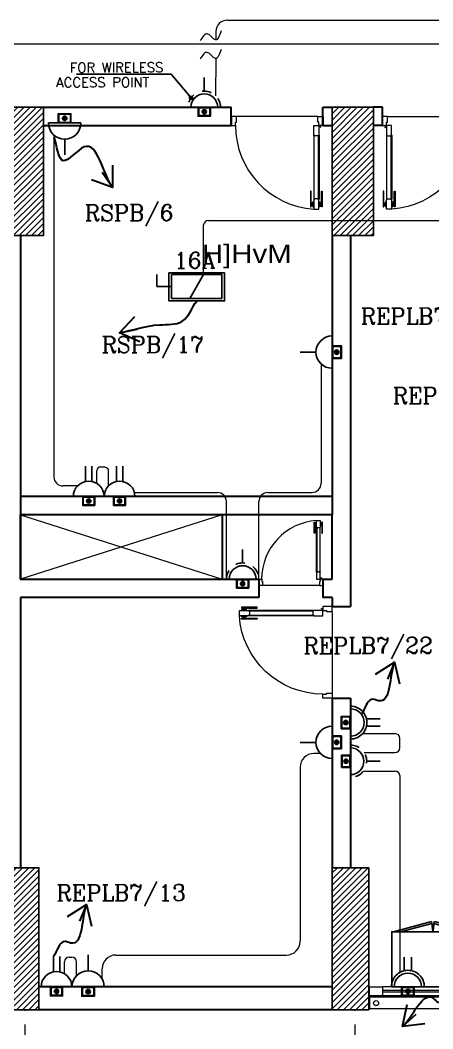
# Model space of a CAD drawing. Extents: x 1315 to 1416, y 473 to 837.
# Drawn here: x 1338.43 to 1342.94, y 672.17 to 683.18 of the extents above; entities that cross this region are included whole.
import ezdxf

# ---------------------------------------------------------------- set-up
doc = ezdxf.new("R2010")
doc.units = 0
doc.header["$MEASUREMENT"] = 0
for name, pattern in [('ACAD_ISO02W100', [15, 12, -3]), ('CENTERX2', [4, 2.5, -0.5, 0.5, -0.5]), ('DASHED', [19.05, 12.7, -6.35]), ('DASHED2', [0.375, 0.25, -0.125])]:
    doc.linetypes.add(name, pattern=pattern)
doc.layers.get('0').update_dxf_attribs({"color": 252, "linetype": 'CONTINUOUS', "lineweight": 30})
for name, color, linetype in [('-FUR', 252, 'CONTINUOUS'), ('E-SOCKETS', 6, 'CONTINUOUS'), ('WIRING', 4, 'CONTINUOUS')]:
    doc.layers.add(name, color=color, linetype=linetype)
for name, color, linetype, lineweight in [('axis', 252, 'CENTERX2', 5), ('Column', 252, 'CONTINUOUS', 25), ('DOOR', 252, 'CONTINUOUS', 9), ('elev', 252, 'CONTINUOUS', 9), ('Elevation', 252, 'CONTINUOUS', 18), ('hatch', 252, 'CONTINUOUS', 9), ('R-SWTS-DET1', 252, 'CONTINUOUS', 5), ('Socket', 3, 'CONTINUOUS', 15), ('text', 252, 'CONTINUOUS', 15), ('Wall', 252, 'CONTINUOUS', 30), ('WINDOW', 252, 'CONTINUOUS', 5), ('WIRRING', 3, 'CONTINUOUS', 5)]:
    doc.layers.add(name, color=color, linetype=linetype, lineweight=lineweight)
doc.styles.add('ARIAL', font='arial.ttf')
doc.styles.add('E80', font='romanc.shx')
doc.styles.add('SOSA2', font='SOSA.shx', dxfattribs={"width": 0.8})
doc.dimstyles.new('DIM-100-IN', dxfattribs={"dimtxt": 0.22, "dimasz": 0.1, "dimexe": 0.15, "dimexo": 0.15, "dimgap": 0, "dimtad": 0, "dimrnd": 0.05, "dimzin": 1, "dimdsep": 46, "dimtxsty": 'ARIAL', "dimblk": 'DOT', "dimcen": 0.2, "dimclrd": 256, "dimclre": 256, "dimclrt": 23, "dimadec": 0, "dimazin": 0, "dimtfac": 1, "dimtmove": 2, "dimatfit": 2, "dimldrblk": 'OPEN90', "dimfxl": 0.15, "dimfxlon": 1, "dimtolj": 1, "dimtzin": 0, "dimlwe": -1, "dimarcsym": 0})
doc.dimstyles.get("Standard").update_dxf_attribs({"dimtxt": 0.12, "dimasz": 0.05, "dimexe": 0.18, "dimexo": 0.0625, "dimgap": 0.09, "dimtad": 0, "dimtih": 1, "dimtoh": 1, "dimzin": 0, "dimdsep": 46, "dimtxsty": 'Standard', "dimblk": 'DOT', "dimcen": 0.09, "dimadec": 0, "dimazin": 0, "dimtfac": 1, "dimtofl": 0, "dimtmove": 0, "dimatfit": 3, "dimldrblk": 'DOT', "dimfxl": 1, "dimtolj": 1, "dimtzin": 0, "dimarcsym": 0})
pattern_1 = [(45, (1560.84348, 358.30702), (-0.0336759605, 0.0336759605), [])]

# ---------------------------------------------------------------- blocks, each defined once
blk = doc.blocks.new('d3')
at = {"layer": 'DOOR'}
for p, q in [((45.662, -61.505), (45.662, -60.806)), ((45.667, -60.806), (45.667, -61.505)), ((45.714, -60.806), (45.714, -61.505)), ((45.719, -61.505), (45.719, -60.806)), ((45.674, -61.711), (46.563, -61.711))]:
    blk.add_line(p, q, dxfattribs=at)
for points in [[(45.634, -60.895), (45.626, -60.895), (45.626, -60.722), (45.634, -60.722)], [(45.646, -60.74), (45.64, -60.74), (45.64, -60.76), (45.646, -60.76)], [(45.667, -60.8), (45.667, -60.811), (45.714, -60.811), (45.714, -60.8), (45.718, -60.8), (45.718, -60.7), (45.718, -60.7), (45.663, -60.7), (45.663, -60.8)], [(45.735, -60.74), (45.741, -60.74), (45.741, -60.76), (45.735, -60.76)], [(45.747, -60.895), (45.755, -60.895), (45.755, -60.722), (45.747, -60.722)], [(45.667, -61.511), (45.667, -61.5), (45.714, -61.5), (45.714, -61.511), (45.718, -61.511), (45.718, -61.611), (45.718, -61.611), (45.663, -61.611), (45.663, -61.511)], [(45.618, -61.711), (45.618, -61.611), (45.663, -61.611), (45.663, -61.649), (45.674, -61.649), (45.674, -61.711)], [(46.618, -61.711), (46.618, -61.611), (46.574, -61.611), (46.574, -61.649), (46.563, -61.649), (46.563, -61.711)]]:
    blk.add_lwpolyline(points, close=True, dxfattribs=at)
for points in [[(45.634, -60.74, -1), (45.64, -60.74), (45.64, -60.74), (45.64, -60.76), (45.64, -60.76, -1), (45.634, -60.76), (45.634, -60.76)], [(45.747, -60.74, 1), (45.741, -60.74), (45.741, -60.74), (45.741, -60.76), (45.741, -60.76, 1), (45.747, -60.76), (45.747, -60.76)], [(45.667, -60.81), (45.667, -60.81, -1), (45.667, -60.801)], [(45.714, -60.81), (45.714, -60.81, 1), (45.714, -60.801)], [(45.667, -61.5), (45.667, -61.5, 1), (45.667, -61.51)], [(45.714, -61.5), (45.714, -61.5, -1), (45.714, -61.51)]]:
    blk.add_lwpolyline(points, format="xyb", close=True, dxfattribs=at)
for points in [[(45.652, -60.767), (45.646, -60.767), (45.646, -60.733), (45.652, -60.733)], [(45.663, -60.778), (45.652, -60.778), (45.652, -60.722), (45.663, -60.722)], [(45.718, -60.778), (45.729, -60.778), (45.729, -60.722), (45.718, -60.722)], [(45.729, -60.767), (45.735, -60.767), (45.735, -60.733), (45.729, -60.733)]]:
    blk.add_lwpolyline(points, dxfattribs=at)
blk.add_circle((45.652, -61.6), 0.0111, dxfattribs=at)
blk.add_arc((45.661, -61.611), 0.913, 360, 86.3977, dxfattribs=at)
blk = doc.blocks.new('d8')
at = {"layer": 'DOOR'}
for p, q in [((32.119, -112.748), (32.119, -112.048)), ((32.124, -112.048), (32.124, -112.748)), ((32.171, -112.048), (32.171, -112.748)), ((32.176, -112.748), (32.176, -112.048)), ((32.131, -112.954), (33.02, -112.954))]:
    blk.add_line(p, q, dxfattribs=at)
for points in [[(32.124, -112.043), (32.124, -112.054), (32.171, -112.054), (32.171, -112.043), (32.176, -112.043), (32.176, -111.943), (32.176, -111.943), (32.12, -111.943), (32.12, -112.043)], [(32.092, -112.137), (32.084, -112.137), (32.084, -111.965), (32.092, -111.965)], [(32.103, -111.983), (32.097, -111.983), (32.097, -112.003), (32.103, -112.003)], [(32.192, -111.983), (32.199, -111.983), (32.199, -112.003), (32.192, -112.003)], [(32.204, -112.137), (32.212, -112.137), (32.212, -111.965), (32.204, -111.965)], [(32.124, -112.754), (32.124, -112.743), (32.171, -112.743), (32.171, -112.754), (32.176, -112.754), (32.176, -112.854), (32.176, -112.854), (32.12, -112.854), (32.12, -112.754)], [(32.076, -112.954), (32.076, -112.854), (32.12, -112.854), (32.12, -112.892), (32.131, -112.892), (32.131, -112.954)], [(33.076, -112.954), (33.076, -112.854), (33.031, -112.854), (33.031, -112.892), (33.02, -112.892), (33.02, -112.954)]]:
    blk.add_lwpolyline(points, close=True, dxfattribs=at)
for points in [[(32.092, -111.983, -1), (32.097, -111.983), (32.097, -111.983), (32.097, -112.003), (32.097, -112.003, -1), (32.092, -112.003), (32.092, -112.003)], [(32.124, -112.053), (32.124, -112.053, -1), (32.124, -112.043)], [(32.171, -112.053), (32.171, -112.053, 1), (32.171, -112.043)], [(32.204, -111.983, 1), (32.199, -111.983), (32.199, -111.983), (32.199, -112.003), (32.199, -112.003, 1), (32.204, -112.003), (32.204, -112.003)], [(32.124, -112.743), (32.124, -112.743, 1), (32.124, -112.753)], [(32.171, -112.743), (32.171, -112.743, -1), (32.171, -112.753)]]:
    blk.add_lwpolyline(points, format="xyb", close=True, dxfattribs=at)
for points in [[(32.109, -112.01), (32.103, -112.01), (32.103, -111.976), (32.109, -111.976)], [(32.12, -112.02), (32.109, -112.02), (32.109, -111.965), (32.12, -111.965)], [(32.176, -112.02), (32.187, -112.02), (32.187, -111.965), (32.176, -111.965)], [(32.187, -112.01), (32.192, -112.01), (32.192, -111.976), (32.187, -111.976)]]:
    blk.add_lwpolyline(points, dxfattribs=at)
blk.add_circle((32.109, -112.843), 0.0111, dxfattribs=at)
blk.add_arc((32.118, -112.854), 0.913, 360, 86.3977, dxfattribs=at)
blk = doc.blocks.new('A$C11ED6BD5')
at = {"layer": 'axis', "color": 0, "ltscale": 0.3}
for p, q in [((-43.85, -2.411), (-43.85, 0)), ((-40.25, -2.411), (-40.25, 0))]:
    blk.add_line(p, q, dxfattribs=at)
blk = doc.blocks.new('5')
at = {"layer": '-FUR', "linetype": 'ACAD_ISO02W100'}
for p, q in [((41999.789, -66320.448), (42000.689, -66320.448)), ((41999.809, -66321.048), (42000.222, -66321.159)), ((41999.886, -66321.048), (42000.227, -66321.139)), ((42000.591, -66321.048), (42000.25, -66321.139)), ((42000.669, -66321.048), (42000.255, -66321.159)), ((42000.227, -66321.139), (42000.222, -66321.159)), ((42000.25, -66321.139), (42000.255, -66321.159))]:
    blk.add_line(p, q, dxfattribs=at)
at = {"layer": '-FUR'}
blk.add_lwpolyline([(41999.789, -66320.448), (42000.689, -66320.448), (42000.689, -66321.048), (41999.789, -66321.048)], close=True, dxfattribs=at)
at = {"layer": '-FUR', "linetype": 'ACAD_ISO02W100'}
for centre, start, end in [((42001.754, -66321.281), 171.2611, 174.7069), ((41998.723, -66321.281), 5.2931, 8.7389)]:
    blk.add_arc(centre, 1.533, start, end, dxfattribs=at)
blk = doc.blocks.new('LAB1')
at = {"xscale": -1, "rotation": 180}
blk.add_blockref('5', (-41009.411, -65850.68), dxfattribs=at)
blk = doc.blocks.new('220v outlet')
at = {"layer": 'E-SOCKETS'}
blk.add_hatch(color=2, dxfattribs=at).paths.add_polyline_path([(100.561, -42.975, 1), (100.464, -42.975, 1)])
at = {"layer": 'E-SOCKETS', "color": 2}
for p, q in [((100.512, -42.52), (100.512, -42.175)), ((100.866, -42.874), (100.159, -42.874)), ((100.866, -42.874), (100.159, -42.874))]:
    blk.add_line(p, q, dxfattribs=at)
for points in [[(100.374, -42.874), (100.651, -42.874), (100.651, -43.077), (100.374, -43.077)], [(100.387, -42.887), (100.638, -42.887), (100.638, -43.063), (100.387, -43.063)]]:
    blk.add_lwpolyline(points, close=True, dxfattribs=at)
blk.add_circle((100.512, -42.975), 0.0484, dxfattribs=at)
blk.add_arc((100.512, -42.874), 0.353, 0, 180, dxfattribs=at)
blk = doc.blocks.new('DOPLEX SOCKET WP')
at = {"layer": 'E-SOCKETS'}
blk.add_hatch(color=2, dxfattribs=at).paths.add_polyline_path([(48.253, -124.291, -1), (48.301, -124.291, -1)])
at = {"layer": 'E-SOCKETS', "color": 2}
for p, q in [((48.237, -124.065), (48.237, -123.916)), ((48.317, -124.065), (48.317, -123.916)), ((48.097, -124.241), (48.458, -124.241)), ((48.103, -124.241), (48.452, -124.241))]:
    blk.add_line(p, q, dxfattribs=at)
for points in [[(48.345, -124.241), (48.209, -124.241), (48.209, -124.341), (48.345, -124.341)], [(48.339, -124.247), (48.215, -124.247), (48.215, -124.334), (48.339, -124.334)]]:
    blk.add_lwpolyline(points, close=True, dxfattribs=at)
blk.add_circle((48.277, -124.291), 0.0239, dxfattribs=at)
at = {"layer": 'E-SOCKETS', "color": 7, "linetype": 'DASHED'}
blk.add_arc((48.277, -124.241), 0.18, 0, 180, dxfattribs=at)
at = {"layer": 'E-SOCKETS', "color": 2}
blk.add_arc((48.277, -124.241), 0.149, 0, 180, dxfattribs=at)
blk = doc.blocks.new('_Dot')
at = {"color": 0, "linetype": 'ByBlock', "lineweight": -2}
blk.add_line((-0.5, 0), (-1, 0), dxfattribs=at)
at = {"color": 0, "linetype": 'ByBlock', "const_width": 0.5}
blk.add_lwpolyline([(-0.25, 0, 1), (0.25, 0, 1)], format="xyb", close=True, dxfattribs=at)
blk = doc.blocks.new('LOAD BREAK SWITCH IP')
at = {"layer": 'E-SOCKETS', "color": 6}
for p, q in [((1958.319, -128.137), (1958.319, -128.267)), ((1958.479, -128.137), (1959.031, -128.137)), ((1958.479, -128.398), (1958.479, -128.137)), ((1959.031, -128.398), (1959.031, -128.137)), ((1958.319, -128.267), (1958.479, -128.267)), ((1959.031, -128.398), (1958.479, -128.398))]:
    blk.add_line(p, q, dxfattribs=at)
at = {"layer": 'E-SOCKETS', "color": 3}
blk.add_line((1958.83, -128.137), (1958.68, -128.398), dxfattribs=at)
at = {"layer": 'E-SOCKETS', "color": 7}
blk.add_lwpolyline([(1958.451, -128.118), (1959.059, -128.118), (1959.059, -128.424), (1958.451, -128.424)], close=True, dxfattribs=at)
blk = doc.blocks.new('A$C14C34A6D')
at = {"layer": 'E-SOCKETS'}
blk.add_hatch(color=2, dxfattribs=at).paths.add_polyline_path([(0.047, -0.097, 1), (-0.047, -0.097, 1)])
at = {"layer": 'E-SOCKETS', "color": 2}
for p, q in [((-0.07, 0.333), (-0.07, 0.672)), ((0.07, 0.333), (0.07, 0.672)), ((0.34, 0), (-0.34, 0)), ((0.34, 0), (-0.34, 0))]:
    blk.add_line(p, q, dxfattribs=at)
for points in [[(-0.133, 0), (0.133, 0), (0.133, -0.195), (-0.133, -0.195)], [(-0.12, -0.013), (0.12, -0.013), (0.12, -0.182), (-0.12, -0.182)]]:
    blk.add_lwpolyline(points, close=True, dxfattribs=at)
blk.add_circle((0, -0.097), 0.0465, dxfattribs=at)
blk.add_arc((0, 0), 0.34, 0, 180, dxfattribs=at)
blk = doc.blocks.new('220v wp')
at = {"layer": 'E-SOCKETS'}
blk.add_hatch(color=2, dxfattribs=at).paths.add_polyline_path([(384917, 119867, 1), (384851, 119867, 1)])
at = {"layer": 'E-SOCKETS', "color": 2}
for p, q in [((384884, 120186), (384884, 120393)), ((385134, 119936), (384634, 119936)), ((385126, 119936), (384642, 119936))]:
    blk.add_line(p, q, dxfattribs=at)
for points in [[(384789, 119936), (384978, 119936), (384978, 119798), (384789, 119798)], [(384798, 119927), (384969, 119927), (384969, 119807), (384798, 119807)]]:
    blk.add_lwpolyline(points, close=True, dxfattribs=at)
blk.add_circle((384884, 119867), 33.1, dxfattribs=at)
at = {"layer": 'E-SOCKETS', "color": 7, "linetype": 'DASHED'}
blk.add_arc((384884, 119936), 250, 0, 180, dxfattribs=at)
at = {"layer": 'E-SOCKETS', "color": 2}
blk.add_arc((384884, 119936), 207, 0, 180, dxfattribs=at)

msp = doc.modelspace()

# ---------------------------------------------------------------- hatches: boundary and pattern name
at = {"layer": 'hatch'}
h = msp.add_hatch(dxfattribs=at)
h.set_pattern_fill('ANSI31', color=256, scale=0.015, style=0)
h.set_pattern_definition(pattern_1)
h.paths.add_polyline_path([(1338.236, 680.829), (1338.686, 680.829), (1338.686, 682.229), (1338.236, 682.229)])
h = msp.add_hatch(dxfattribs=at)
h.set_pattern_fill('ANSI31', color=256, scale=0.015, style=0)
h.set_pattern_definition(pattern_1)
h.paths.add_polyline_path([(1341.836, 680.829), (1342.286, 680.829), (1342.286, 682.229), (1341.836, 682.229)])
h = msp.add_hatch(dxfattribs=at)
h.set_pattern_fill('ANSI31', color=256, scale=0.015, style=0)
h.set_pattern_definition(pattern_1)
h.paths.add_polyline_path([(1338.236, 672.379), (1338.636, 672.379), (1338.636, 673.929), (1338.236, 673.929)])
h = msp.add_hatch(dxfattribs=at)
h.set_pattern_fill('ANSI31', color=256, scale=0.015, style=0)
h.set_pattern_definition(pattern_1)
h.paths.add_polyline_path([(1341.836, 672.379), (1342.236, 672.379), (1342.236, 673.929), (1341.836, 673.929)])

# ---------------------------------------------------------------- linework, layer by layer
at = {"layer": 'Column'}
for points in [[(1338.236, 680.829), (1338.686, 680.829), (1338.686, 682.229), (1338.236, 682.229)], [(1341.836, 680.829), (1342.286, 680.829), (1342.286, 682.229), (1341.836, 682.229)], [(1338.236, 672.379), (1338.636, 672.379), (1338.636, 673.929), (1338.236, 673.929)], [(1341.836, 672.379), (1342.236, 672.379), (1342.236, 673.929), (1341.836, 673.929)]]:
    msp.add_lwpolyline(points, close=True, dxfattribs=at)
at = {"layer": 'DOOR'}
for p, q in [((1341.666, 677.153), (1341.666, 677.643)), ((1341.669, 677.643), (1341.669, 677.153)), ((1341.702, 677.643), (1341.702, 677.153)), ((1341.706, 677.153), (1341.706, 677.643)), ((1341.697, 677.009), (1341.075, 677.009))]:
    msp.add_line(p, q, dxfattribs=at)
for points in [[(1341.646, 677.581), (1341.641, 677.581), (1341.641, 677.701), (1341.646, 677.701)], [(1341.702, 677.647), (1341.702, 677.639), (1341.669, 677.639), (1341.669, 677.647), (1341.666, 677.647), (1341.666, 677.717), (1341.666, 677.717), (1341.705, 677.717), (1341.705, 677.647)], [(1341.725, 677.581), (1341.731, 677.581), (1341.731, 677.701), (1341.725, 677.701)], [(1341.655, 677.689), (1341.65, 677.689), (1341.65, 677.675), (1341.655, 677.675)], [(1341.717, 677.689), (1341.721, 677.689), (1341.721, 677.675), (1341.717, 677.675)], [(1341.702, 677.149), (1341.702, 677.157), (1341.669, 677.157), (1341.669, 677.149), (1341.666, 677.149), (1341.666, 677.079), (1341.666, 677.079), (1341.705, 677.079), (1341.705, 677.149)], [(1341.036, 677.009), (1341.036, 677.079), (1341.068, 677.079), (1341.068, 677.053), (1341.075, 677.053), (1341.075, 677.009)], [(1341.736, 677.009), (1341.736, 677.079), (1341.705, 677.079), (1341.705, 677.053), (1341.697, 677.053), (1341.697, 677.009)]]:
    msp.add_lwpolyline(points, close=True, dxfattribs=at)
for points in [[(1341.646, 677.689, -1), (1341.65, 677.689), (1341.65, 677.689), (1341.65, 677.675), (1341.65, 677.675, -1), (1341.646, 677.675), (1341.646, 677.675)], [(1341.725, 677.689, 1), (1341.721, 677.689), (1341.721, 677.689), (1341.721, 677.675), (1341.721, 677.675, 1), (1341.725, 677.675), (1341.725, 677.675)], [(1341.669, 677.639), (1341.669, 677.639, -1), (1341.669, 677.646)], [(1341.702, 677.639), (1341.702, 677.639, 1), (1341.702, 677.646)], [(1341.669, 677.156), (1341.669, 677.156, 1), (1341.669, 677.149)], [(1341.702, 677.156), (1341.702, 677.156, -1), (1341.702, 677.149)]]:
    msp.add_lwpolyline(points, format="xyb", close=True, dxfattribs=at)
for points in [[(1341.659, 677.67), (1341.655, 677.67), (1341.655, 677.694), (1341.659, 677.694)], [(1341.666, 677.662), (1341.659, 677.662), (1341.659, 677.701), (1341.666, 677.701)], [(1341.705, 677.662), (1341.713, 677.662), (1341.713, 677.701), (1341.705, 677.701)], [(1341.713, 677.67), (1341.717, 677.67), (1341.717, 677.694), (1341.713, 677.694)]]:
    msp.add_lwpolyline(points, dxfattribs=at)
msp.add_circle((1341.713, 677.087), 0.00778, dxfattribs=at)
msp.add_arc((1341.706, 677.079), 0.639, 93.6023, 180, dxfattribs=at)
at = {"layer": 'elev', "linetype": 'Continuous'}
msp.add_lwpolyline([(1342.236, 672.629), (1342.386, 672.629), (1342.386, 672.529), (1342.236, 672.529)], close=True, dxfattribs=at)
at = {"layer": 'Elevation'}
msp.add_lwpolyline([(1342.246, 672.519), (1349.056, 672.519), (1349.056, 672.389), (1342.246, 672.389)], close=True, dxfattribs=at)
msp.add_circle((1342.316, 672.451), 0.0273, dxfattribs=at)
at = {"layer": 'hatch'}
for p, q in [((1340.636, 677.779), (1338.436, 677.079)), ((1338.436, 677.779), (1340.636, 677.079))]:
    msp.add_line(p, q, dxfattribs=at)
at = {"layer": 'Wall', "linetype": 'Continuous'}
for p, q in [((1338.686, 682.229), (1340.736, 682.229)), ((1340.736, 682.029), (1340.736, 682.229)), ((1341.736, 682.229), (1341.836, 682.229)), ((1341.736, 682.029), (1341.736, 682.229)), ((1342.386, 682.229), (1342.286, 682.229)), ((1342.386, 682.029), (1342.386, 682.229)), ((1338.686, 682.029), (1340.736, 682.029)), ((1341.736, 682.029), (1341.836, 682.029)), ((1342.386, 682.029), (1342.286, 682.029)), ((1338.436, 677.079), (1338.436, 677.779)), ((1341.836, 677.079), (1341.836, 677.779)), ((1341.036, 677.079), (1341.036, 676.879)), ((1341.736, 677.079), (1341.736, 676.879)), ((1341.036, 676.879), (1338.436, 676.879)), ((1341.836, 676.879), (1341.736, 676.879)), ((1341.836, 676.779), (1342.036, 676.779)), ((1341.836, 675.779), (1342.036, 675.779)), ((1341.836, 672.629), (1338.636, 672.629)), ((1342.236, 672.629), (1342.236, 672.379)), ((1341.836, 672.379), (1338.636, 672.379))]:
    msp.add_line(p, q, dxfattribs=at)
for points in [[(1338.436, 680.829), (1338.436, 677.779)], [(1341.836, 680.829), (1341.836, 677.779)], [(1342.036, 680.829), (1342.036, 676.779)], [(1341.836, 677.979), (1338.436, 677.979)], [(1338.436, 677.779), (1338.436, 677.079), (1341.036, 677.079)], [(1341.836, 677.779), (1338.436, 677.779)], [(1340.636, 677.779), (1340.636, 677.079)], [(1341.736, 677.079), (1341.836, 677.079)], [(1338.436, 676.879), (1338.436, 673.929)], [(1341.836, 676.879), (1341.836, 676.779)], [(1341.836, 675.779), (1341.836, 673.929)], [(1342.036, 675.779), (1342.036, 673.929)]]:
    msp.add_lwpolyline(points, dxfattribs=at)
at = {"layer": 'WINDOW', "linetype": 'Continuous'}
for p, q in [((1344.261, 672.629), (1342.386, 672.629)), ((1344.261, 672.589), (1342.386, 672.589)), ((1344.261, 672.569), (1342.386, 672.569)), ((1344.261, 672.529), (1342.386, 672.529))]:
    msp.add_line(p, q, dxfattribs=at)
at = {"layer": 'WIRRING', "linetype": 'Continuous'}
for p, q in [((1340.693, 683.179), (1362.91, 683.179)), ((1335.38, 682.919), (1349.278, 682.919)), ((1338.799, 681.91), (1338.799, 678.195)), ((1341.716, 679.422), (1341.716, 678.124)), ((1339.308, 678.303), (1339.348, 678.303)), ((1339.678, 678.024), (1340.583, 678.024)), ((1341.136, 678.024), (1341.616, 678.024)), ((1338.966, 672.953), (1338.995, 672.953)), ((1339.326, 672.715), (1339.326, 672.826))]:
    msp.add_line(p, q, dxfattribs=at)
at = {"layer": 'WIRRING'}
for p, q in [((1340.568, 683.054), (1340.567, 682.962)), ((1340.567, 682.761), (1340.565, 682.354)), ((1340.484, 680.994), (1353.305, 680.994)), ((1340.434, 680.402), (1340.434, 680.944)), ((1342.17, 675.392), (1342.524, 675.392)), ((1342.574, 675.236), (1342.574, 675.342)), ((1342.185, 675.186), (1342.524, 675.186)), ((1342.178, 674.984), (1342.524, 674.984)), ((1342.574, 674.934), (1342.574, 672.786))]:
    msp.add_line(p, q, dxfattribs=at)
at = {"layer": 'WIRRING', "color": 3, "linetype": 'Continuous'}
for p, q in [((1339.268, 678.123), (1339.268, 678.263)), ((1339.397, 678.097), (1339.397, 678.274)), ((1338.916, 672.773), (1338.916, 672.903)), ((1339.045, 672.747), (1339.045, 672.903))]:
    msp.add_line(p, q, dxfattribs=at)
at = {"layer": 'WIRRING', "color": 3}
for p, q in [((1339.058, 678.095), (1338.899, 678.095)), ((1340.683, 677.079), (1340.683, 677.924)), ((1341.036, 677.079), (1341.036, 677.924)), ((1341.709, 675.175), (1341.637, 675.175)), ((1341.487, 675.025), (1341.487, 673.126)), ((1339.476, 672.976), (1341.337, 672.976))]:
    msp.add_line(p, q, dxfattribs=at)
at = {"layer": 'WIRRING', "linetype": 'Continuous'}
for centre, radius, start, end in [((1340.693, 683.054), 0.125, 90, 180), ((1341.616, 678.124), 0.1, 270, 0)]:
    msp.add_arc(centre, radius, start, end, dxfattribs=at)
at = {"layer": 'WIRRING'}
for centre, start, end in [((1340.484, 680.944), 90, 180), ((1342.524, 675.342), 0, 90), ((1342.524, 675.236), 270, 0), ((1342.524, 674.934), 0, 90)]:
    msp.add_arc(centre, 0.05, start, end, dxfattribs=at)
at = {"layer": 'WIRRING', "color": 3, "linetype": 'Continuous'}
for centre, radius, start, end in [((1339.308, 678.263), 0.04, 90, 180), ((1339.326, 678.209), 0.0963, 42.5465, 76.6506), ((1338.966, 672.903), 0.05, 90, 180), ((1338.995, 672.903), 0.05, 0, 90)]:
    msp.add_arc(centre, radius, start, end, dxfattribs=at)
at = {"layer": 'WIRRING', "color": 3}
for centre, radius, start, end in [((1338.899, 678.195), 0.1, 180, 270), ((1340.583, 677.924), 0.1, 0, 90), ((1341.136, 677.924), 0.1, 90, 180), ((1341.637, 675.025), 0.15, 90, 180), ((1341.337, 673.126), 0.15, 270, 0), ((1339.476, 672.826), 0.15, 90, 180)]:
    msp.add_arc(centre, radius, start, end, dxfattribs=at)
at = {"layer": 'WIRRING', "linetype": 'Continuous'}
for points in [[(1340.624, 683.061), (1340.563, 682.963), (1340.474, 683.03), (1340.395, 682.953)], [(1340.624, 682.86), (1340.563, 682.761), (1340.474, 682.828), (1340.395, 682.752)]]:
    msp.add_spline(points, degree=3, dxfattribs=at)

# ---------------------------------------------------------------- block references
at = {"linetype": 'Continuous', "rotation": 180}
msp.add_blockref('d3', (1387.355, 620.418), dxfattribs=at)
at = {"linetype": 'Continuous', "xscale": -1, "rotation": 180}
msp.add_blockref('d3', (1296.768, 620.418), dxfattribs=at)
at = {"color": 3}
msp.add_blockref('LAB1', (352.109, 202.862), dxfattribs=at)
at = {"layer": 'axis'}
msp.add_blockref('A$C11ED6BD5', (1382.336, 672.379), dxfattribs=at)
at = {"layer": 'E-SOCKETS', "yscale": 0.0007069318784261, "zscale": 0.0007069318784261}
for p, xscale in [((1068.354, 597.442), 0.0007069318784261), ((1612.946, 592.292), -0.0007069318784261)]:
    msp.add_blockref('220v wp', p, dxfattribs=dict(at, xscale=xscale))
at = {"layer": 'E-SOCKETS', "xscale": -0.0007069318784261, "yscale": 0.0007069318781987, "zscale": 0.0007069318782705, "rotation": 270}
msp.add_blockref('220v wp', (1257.25, 403.004), dxfattribs=at)
at = {"layer": 'R-SWTS-DET1', "linetype": 'Continuous', "xscale": -1, "rotation": 90}
msp.add_blockref('d8', (1228.881, 708.855), dxfattribs=at)
at = {"layer": 'Socket', "color": 3, "linetype": 'DASHED2', "xscale": 0.4950000000000046, "yscale": 0.4950000000000046, "zscale": 0.4950000000000046}
for p in [(1339.18, 677.979), (1339.516, 677.979), (1338.828, 672.627)]:
    msp.add_blockref('A$C14C34A6D', p, dxfattribs=at)
at = {"layer": 'WIRRING', "color": 3, "linetype": 'Continuous', "xscale": 0.5, "yscale": 0.5, "zscale": 0.5}
for p, rotation in [((1389.173, 660.62), 180), ((1320.399, 629.3), 90), ((1320.399, 625.041), 90)]:
    msp.add_blockref('220v outlet', p, dxfattribs=dict(at, rotation=rotation))
at = {"layer": 'WIRRING', "linetype": 'Continuous'}
for name, p in [('LOAD BREAK SWITCH IP', (-618.397, 808.539)), ('DOPLEX SOCKET WP', (1294.386, 796.87))]:
    msp.add_blockref(name, p, dxfattribs=at)
at = {"layer": 'WIRRING', "linetype": 'Continuous', "rotation": 270}
msp.add_blockref('DOPLEX SOCKET WP', (1466.277, 723.79), dxfattribs=at)
at = {"layer": 'WIRRING', "color": 3, "linetype": 'Continuous', "xscale": 0.5, "yscale": 0.5, "zscale": 0.5}
msp.add_blockref('220v outlet', (1288.917, 694.064), dxfattribs=at)

# ---------------------------------------------------------------- texts
at = {"layer": 'text', "style": 'SOSA2', "width": 1.2}
msp.add_text('H]HvM', height=0.2, dxfattribs=at).set_placement((1340.414, 680.53))
at = {"layer": 'WIRING', "color": 7, "extrusion": (5.9614e-05, -0.021173, 0.999776), "style": 'E80'}
for s, height, p in [('FOR WIRELESS', 0.10584, (1340.89, 678.683, -14.393)), ('ACCESS POINT', 0.10584, (1340.74, 678.522, -14.382)), ('RSPB/6', 0.1764, (1341.049, 677.063, -14.339)), ('16A', 0.1764, (1342.021, 676.542, -14.328)), ('REPLB7/23', 0.1764, (1344.057, 675.926, -14.324)), ('RSPB/17', 0.1764, (1341.228, 675.624, -14.287)), ('REPLB7/12', 0.1764, (1344.404, 675.058, -14.297)), ('REPLB7/22', 0.1764, (1343.421, 672.333, -14.239)), ('REPLB7/13', 0.1764, (1340.719, 669.643, -14.182))]:
    msp.add_text(s, height=height, dxfattribs=at).set_placement(p)

# ---------------------------------------------------------------- leaders
at = {"layer": 'WIRRING', "color": 3}
msp.add_leader([(1340.296, 682.331), (1340.079, 682.588), (1339.046, 682.588)], dimstyle='Standard', override={"dimgap": 0.09, "dimtad": 0, "dimfxl": 0.15, "dimfxlon": 1}, dxfattribs=at)
at = {"layer": 'WIRRING', "color": 6, "linetype": 'ByBlock', "path_type": 1}
for points in [[(1339.439, 681.353, -0.075), (1339.13, 681.796, -0.075), (1338.9, 681.644, -0.075), (1338.801, 681.9, -0.075)], [(1339.514, 679.766), (1339.951, 679.854), (1340.2, 679.893), (1340.358, 680.114)], [(1342.516, 676.173), (1342.342, 675.751), (1342.278, 675.768), (1342.155, 675.604)], [(1339.155, 673.529), (1338.981, 673.107), (1338.917, 673.124), (1338.794, 672.96)], [(1342.604, 672.196), (1342.942, 672.503), (1342.993, 672.46), (1343.209, 672.629)]]:
    msp.add_leader(points, dimstyle='DIM-100-IN', override={"dimasz": 0.2, "dimgap": 0.1, "dimtad": 0, "dimfxl": 1.25, "dimfxlon": 1}, dxfattribs=at)

doc.saveas('drawing.dxf')
